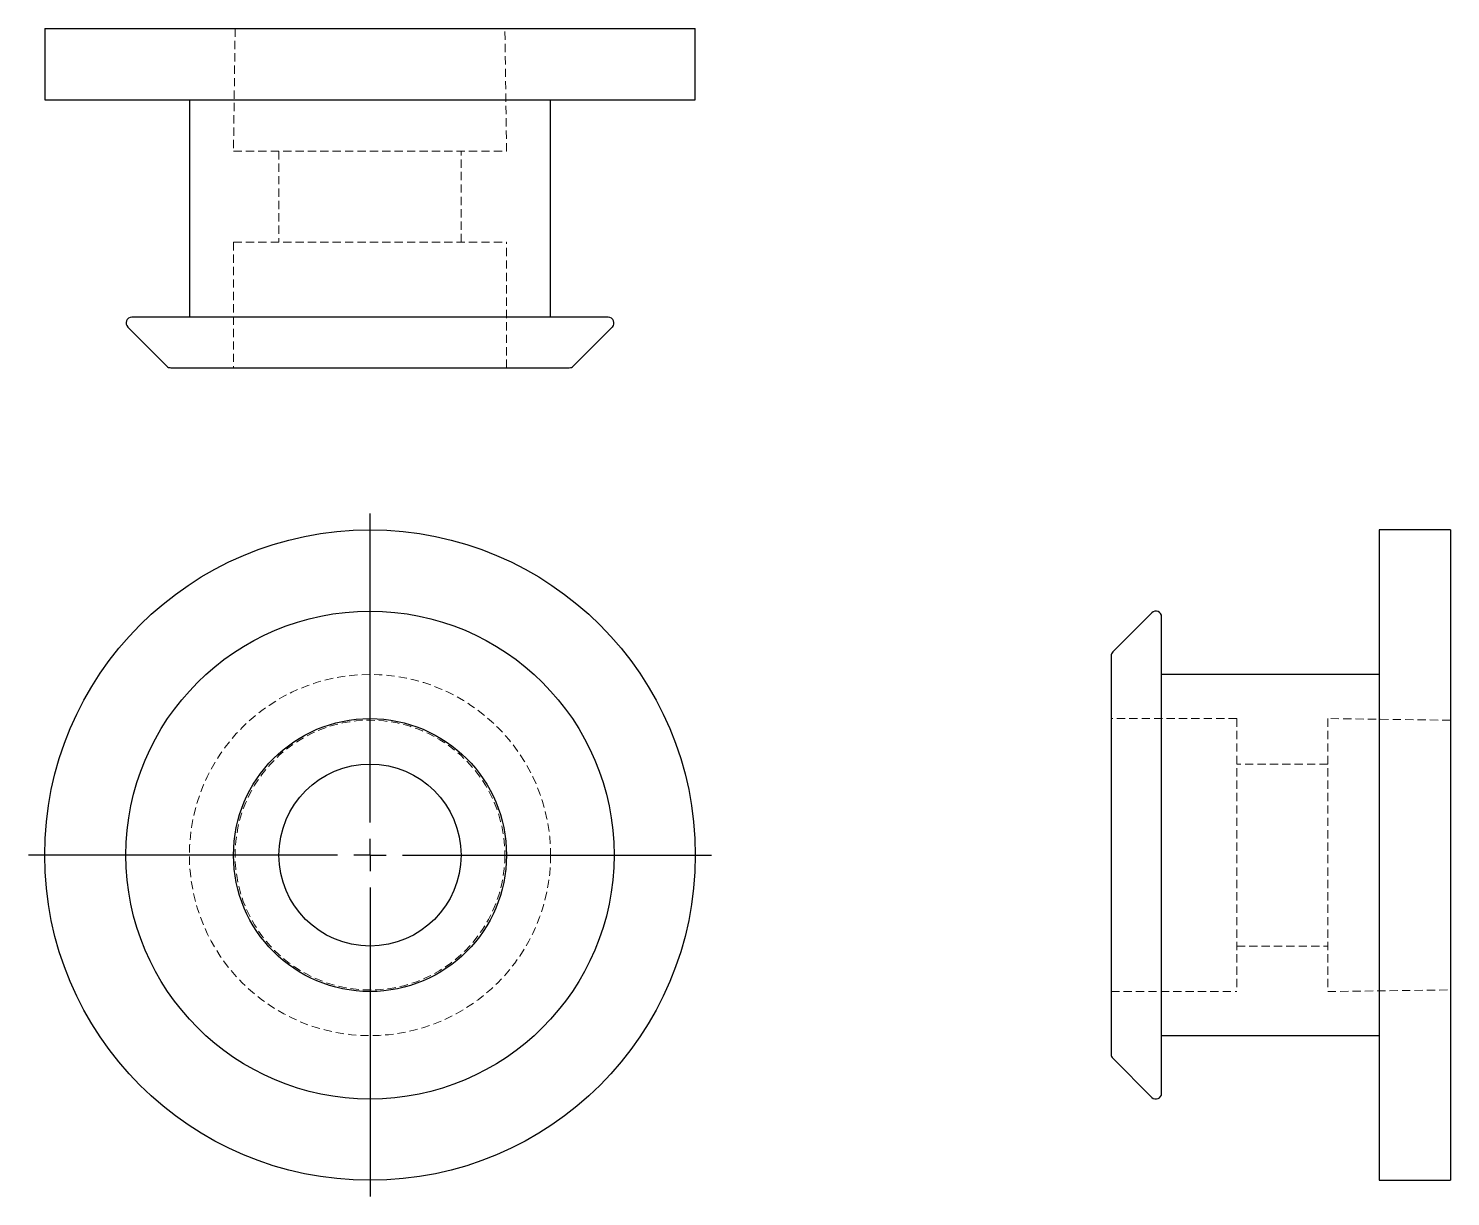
# Model space of a CAD drawing. Header units: millimetres. Extents: x 30 to 249, y 4 to 184.
import ezdxf

# ---------------------------------------------------------------- set-up
doc = ezdxf.new("R2010")
doc.units = ezdxf.units.MM
doc.linetypes.add('HIDDEN', pattern=[1.905, 1.27, -0.635])
doc.layers.add('10', color=7, linetype='Continuous')

# ---------------------------------------------------------------- blocks, each defined once
blk = doc.blocks.new('SW_CENTERMARKSYMBOL_0')
at = {"layer": '10', "color": 0}
for p, q in [((0, 5), (0, 52.5)), ((0, 0), (0, 2.5)), ((-5, 0), (-52.5, 0)), ((0, 0), (-2.5, 0)), ((0, 0), (0, -2.5)), ((0, 0), (2.5, 0)), ((5, 0), (52.5, 0)), ((0, -5), (0, -52.5))]:
    blk.add_line(p, q, dxfattribs=at)

msp = doc.modelspace()

# ---------------------------------------------------------------- linework, layer by layer
at = {"color": 7, "linetype": 'Continuous', "lineweight": 25}
for p, q in [((33, 184.08), (33, 173.11)), ((33, 184.08), (133, 184.08)), ((133, 173.11), (133, 184.08)), ((33, 173.11), (133, 173.11)), ((55.24, 173.11), (55.24, 139.68)), ((110.76, 139.68), (110.76, 173.11)), ((45.75, 138.19), (51.77, 132.17)), ((119.63, 139.68), (46.37, 139.68)), ((114.23, 132.17), (120.25, 138.19)), ((52.38, 131.92), (113.62, 131.92)), ((249.08, 107), (238.11, 107)), ((238.11, 107), (238.11, 57)), ((249.08, 107), (249.08, 57)), ((203.19, 94.25), (197.17, 88.23)), ((204.68, 57), (204.68, 93.63)), ((196.92, 87.62), (196.92, 57)), ((238.11, 84.76), (204.68, 84.76)), ((196.92, 57), (196.92, 26.38)), ((204.68, 20.37), (204.68, 57)), ((238.11, 57), (238.11, 7)), ((249.08, 57), (249.08, 7)), ((204.68, 29.24), (238.11, 29.24)), ((197.17, 25.77), (203.19, 19.75)), ((238.11, 7), (249.08, 7))]:
    msp.add_line(p, q, dxfattribs=at)
at = {"color": 7, "linetype": 'HIDDEN', "lineweight": 18}
for p, q in [((62.27, 184.08), (62.02, 165.2)), ((103.98, 165.2), (103.73, 184.08)), ((62.02, 165.2), (103.98, 165.2)), ((69.01, 165.2), (69.01, 151.22)), ((96.99, 151.22), (96.99, 165.2)), ((62.02, 151.22), (103.98, 151.22)), ((62.02, 151.22), (62.02, 131.92)), ((103.98, 131.92), (103.98, 151.22)), ((216.22, 77.98), (196.92, 77.98)), ((216.22, 77.98), (216.22, 57)), ((230.2, 77.98), (230.2, 57)), ((249.08, 77.73), (230.2, 77.98)), ((230.2, 70.99), (216.22, 70.99)), ((216.22, 57), (216.22, 36.02)), ((230.2, 57), (230.2, 36.02)), ((216.22, 43.01), (230.2, 43.01)), ((196.92, 36.02), (216.22, 36.02)), ((230.2, 36.02), (249.08, 36.27))]:
    msp.add_line(p, q, dxfattribs=at)
at = {"color": 7, "linetype": 'Continuous', "lineweight": 25}
for radius in [50, 37.51, 20.98, 13.99]:
    msp.add_circle((83, 57), radius, dxfattribs=at)
at = {"color": 7, "linetype": 'HIDDEN', "lineweight": 18}
for radius in [27.76, 20.73]:
    msp.add_circle((83, 57), radius, dxfattribs=at)
at = {"color": 7, "linetype": 'Continuous', "lineweight": 25}
for centre, start, end in [((46.37, 138.8), 90, 225), ((119.63, 138.8), 315, 90), ((52.38, 132.79), 225, 270), ((113.62, 132.79), 270, 315), ((203.8, 93.63), 0, 135), ((197.79, 87.62), 135, 180), ((197.79, 26.38), 180, 225), ((203.8, 20.37), 225, 0)]:
    msp.add_arc(centre, 0.874, start, end, dxfattribs=at)

# ---------------------------------------------------------------- block references
at = {"layer": '10'}
msp.add_blockref('SW_CENTERMARKSYMBOL_0', (83, 57), dxfattribs=at)

doc.saveas('drawing.dxf')
